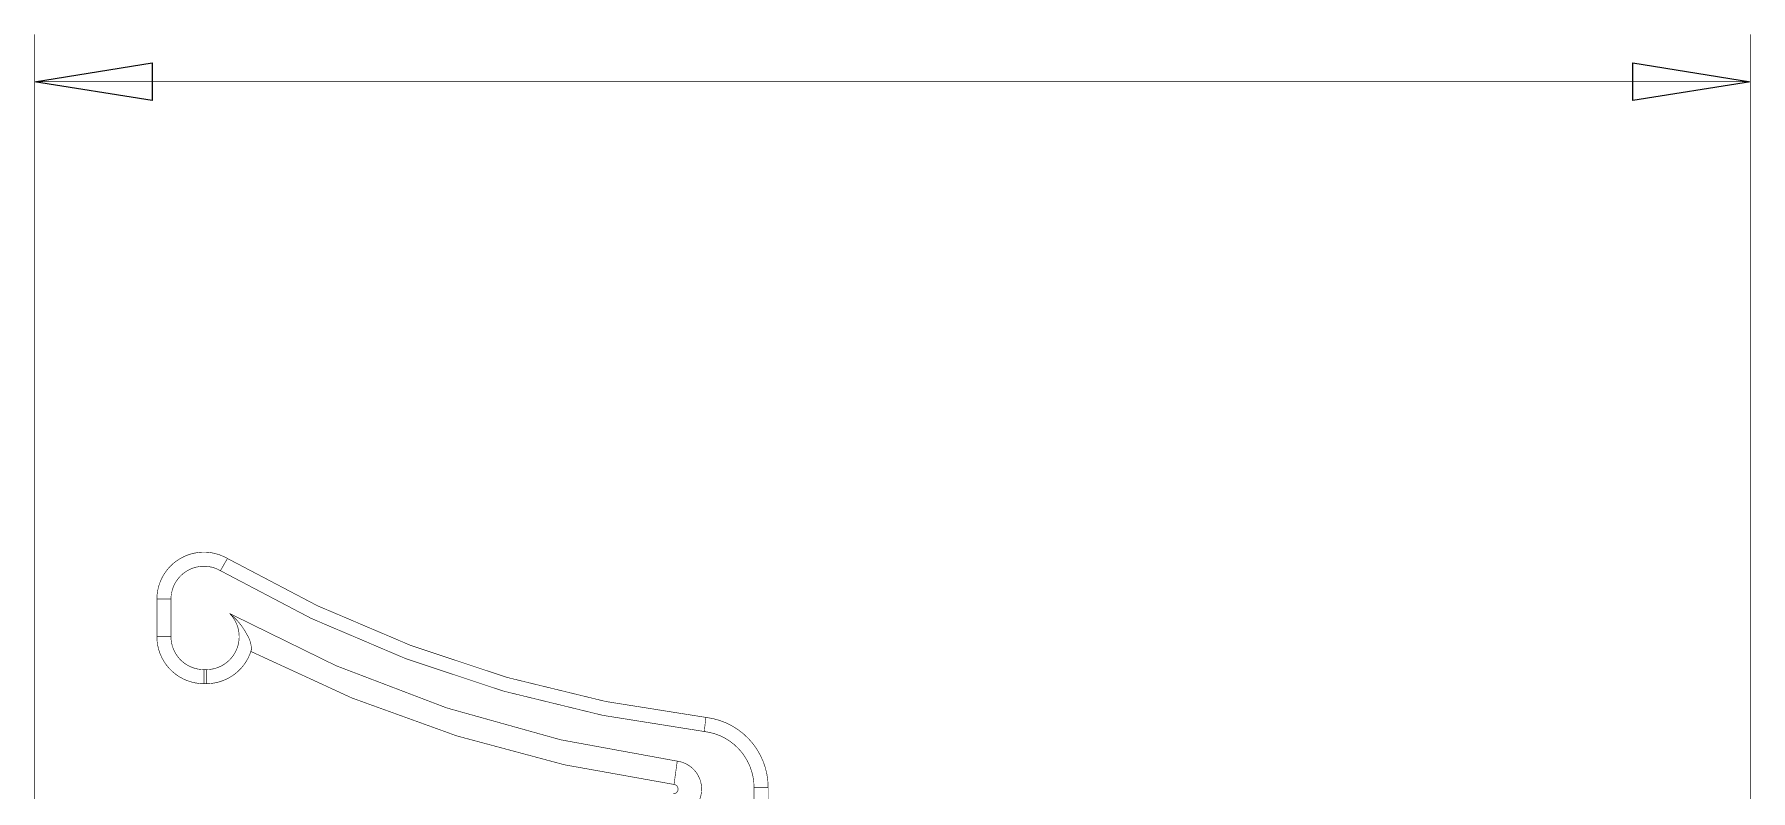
# Model space of a CAD drawing. Header units: inches. Extents: x 0 to 35.2, y -0.7 to 15.9.
# Drawn here: x 31.114 to 32.551, y 5.701 to 6.334 of the extents above; entities that cross this region are included whole.
import ezdxf

# ---------------------------------------------------------------- set-up
doc = ezdxf.new("R2010")
doc.units = ezdxf.units.IN
doc.header["$MEASUREMENT"] = 0
doc.layers.add('Board Outline', color=216, linetype='Continuous')
doc.layers.add('Dimensions', color=6, linetype='Continuous')

msp = doc.modelspace()

# ---------------------------------------------------------------- linework, layer by layer
at = {"layer": 'Board Outline'}
for p, q in [((31.1139, 6.2943), (31.2124, 6.3101)), ((31.2124, 6.3101), (31.2124, 6.2786)), ((32.4521, 6.3101), (32.5505, 6.2943)), ((32.4521, 6.2786), (32.4521, 6.3101)), ((31.2124, 6.2786), (31.1139, 6.2943)), ((32.5505, 6.2943), (32.4521, 6.2786))]:
    msp.add_line(p, q, dxfattribs=at)
for points in [[(31.1139, 5.6702, 0.0005, 0.0005, 0), (31.1139, 6.3337, 0.0005, 0.0005, 0)], [(32.5505, 5.5507, 0.0005, 0.0005, 0), (32.5505, 6.3337, 0.0005, 0.0005, 0)], [(31.1139, 6.2943, 0.0005, 0.0005, 0), (32.5505, 6.2943, 0.0005, 0.0005, 0)]]:
    msp.add_lwpolyline(points, format="xyseb", dxfattribs=at)
for points in [[(31.1138, 6.3337, 0.00025, 0.00025, 1), (31.1141, 6.3337, 0.00025, 0.00025, 1)], [(32.5504, 6.3337, 0.00025, 0.00025, 1), (32.5506, 6.3337, 0.00025, 0.00025, 1)], [(31.1138, 6.2943, 0.00025, 0.00025, 1), (31.1141, 6.2943, 0.00025, 0.00025, 1)], [(32.5504, 6.2943, 0.00025, 0.00025, 1), (32.5506, 6.2943, 0.00025, 0.00025, 1)]]:
    msp.add_lwpolyline(points, format="xyseb", close=True, dxfattribs=at)
at = {"layer": 'Dimensions'}
for points in [[(31.2163, 5.8613, 0.0005, 0.0005, -0.577626), (31.2754, 5.8953, 0.0005, 0.0005, 0)], [(31.2695, 5.8851, 0.0005, 0.0005, 0), (31.2754, 5.8953, 0.0005, 0.0005, 0)], [(31.676, 5.7623, 0.0005, 0.0005, -0.1022), (31.2754, 5.8953, 0.0005, 0.0005, 0)], [(31.2281, 5.8613, 0.0005, 0.0005, -0.577626), (31.2695, 5.8851, 0.0005, 0.0005, 0)], [(31.6746, 5.7505, 0.0005, 0.0005, -0.1022), (31.2695, 5.8851, 0.0005, 0.0005, 0)], [(31.2163, 5.8613, 0.0005, 0.0005, 0), (31.2281, 5.8613, 0.0005, 0.0005, 0)], [(31.2163, 5.8299, 0.0005, 0.0005, 0), (31.2163, 5.8613, 0.0005, 0.0005, 0)], [(31.2281, 5.8299, 0.0005, 0.0005, 0), (31.2281, 5.8613, 0.0005, 0.0005, 0)], [(31.2773, 5.8492, 0.0005, 0.0005, -0.664748), (31.2577, 5.8023, 0.0005, 0.0005, 0)], [(31.2773, 5.8492, 0.0005, 0.0005, -0.108205), (31.2922, 5.8308, 0.0005, 0.0005, 0)], [(31.652, 5.7257, 0.0005, 0.0005, -0.09186), (31.2773, 5.8492, 0.0005, 0.0005, 0)], [(31.2163, 5.8299, 0.0005, 0.0005, 0), (31.2281, 5.8299, 0.0005, 0.0005, 0)], [(31.2557, 5.7905, 0.0005, 0.0005, -0.414214), (31.2163, 5.8299, 0.0005, 0.0005, 0)], [(31.2557, 5.8023, 0.0005, 0.0005, -0.414214), (31.2281, 5.8299, 0.0005, 0.0005, 0)], [(31.2922, 5.8308, 0.0005, 0.0005, -0.131127), (31.2955, 5.8191, 0.0005, 0.0005, 0)], [(31.2955, 5.8191, 0.0005, 0.0005, -0.335189), (31.2577, 5.7905, 0.0005, 0.0005, 0)], [(31.6493, 5.7062, 0.0005, 0.0005, -0.084831), (31.295, 5.8175, 0.0005, 0.0005, 0)], [(31.2557, 5.8023, 0.0005, 0.0005, 0), (31.2577, 5.8023, 0.0005, 0.0005, 0)], [(31.2557, 5.7905, 0.0005, 0.0005, 0), (31.2557, 5.8023, 0.0005, 0.0005, 0)], [(31.2577, 5.7905, 0.0005, 0.0005, 0), (31.2577, 5.8023, 0.0005, 0.0005, 0)], [(31.2557, 5.7905, 0.0005, 0.0005, 0), (31.2577, 5.7905, 0.0005, 0.0005, 0)], [(31.6746, 5.7505, 0.0005, 0.0005, 0), (31.676, 5.7623, 0.0005, 0.0005, 0)], [(31.6746, 5.7505, 0.0005, 0.0005, -0.380334), (31.7163, 5.7036, 0.0005, 0.0005, 0)], [(31.676, 5.7623, 0.0005, 0.0005, -0.380334), (31.7281, 5.7036, 0.0005, 0.0005, 0)], [(31.652, 5.7257, 0.0005, 0.0005, -0.934639), (31.6488, 5.6787, 0.0005, 0.0005, 0)], [(31.6493, 5.7062, 0.0005, 0.0005, 0), (31.652, 5.7257, 0.0005, 0.0005, 0)], [(31.6493, 5.7062, 0.0005, 0.0005, -0.934639), (31.6488, 5.6984, 0.0005, 0.0005, 0)], [(31.7163, 5.6787, 0.0005, 0.0005, 0), (31.7163, 5.7036, 0.0005, 0.0005, 0)], [(31.7163, 5.7036, 0.0005, 0.0005, 0), (31.7281, 5.7036, 0.0005, 0.0005, 0)], [(31.7281, 5.6787, 0.0005, 0.0005, 0), (31.7281, 5.7036, 0.0005, 0.0005, 0)]]:
    msp.add_lwpolyline(points, format="xyseb", dxfattribs=at)
for points in [[(31.2753, 5.8953, 0.00025, 0.00025, 1), (31.2755, 5.8953, 0.00025, 0.00025, 1)], [(31.2753, 5.8953, 0.00025, 0.00025, 1), (31.2755, 5.8953, 0.00025, 0.00025, 1)], [(31.2753, 5.8953, 0.00025, 0.00025, 1), (31.2755, 5.8953, 0.00025, 0.00025, 1)], [(31.2693, 5.8851, 0.00025, 0.00025, 1), (31.2696, 5.8851, 0.00025, 0.00025, 1)], [(31.2693, 5.8851, 0.00025, 0.00025, 1), (31.2696, 5.8851, 0.00025, 0.00025, 1)], [(31.2693, 5.8851, 0.00025, 0.00025, 1), (31.2696, 5.8851, 0.00025, 0.00025, 1)], [(31.2162, 5.8613, 0.00025, 0.00025, 1), (31.2164, 5.8613, 0.00025, 0.00025, 1)], [(31.2162, 5.8613, 0.00025, 0.00025, 1), (31.2164, 5.8613, 0.00025, 0.00025, 1)], [(31.2162, 5.8613, 0.00025, 0.00025, 1), (31.2164, 5.8613, 0.00025, 0.00025, 1)], [(31.228, 5.8613, 0.00025, 0.00025, 1), (31.2282, 5.8613, 0.00025, 0.00025, 1)], [(31.228, 5.8613, 0.00025, 0.00025, 1), (31.2282, 5.8613, 0.00025, 0.00025, 1)], [(31.228, 5.8613, 0.00025, 0.00025, 1), (31.2282, 5.8613, 0.00025, 0.00025, 1)], [(31.2772, 5.8492, 0.00025, 0.00025, 1), (31.2775, 5.8492, 0.00025, 0.00025, 1)], [(31.2772, 5.8492, 0.00025, 0.00025, 1), (31.2775, 5.8492, 0.00025, 0.00025, 1)], [(31.2772, 5.8492, 0.00025, 0.00025, 1), (31.2775, 5.8492, 0.00025, 0.00025, 1)], [(31.2162, 5.8299, 0.00025, 0.00025, 1), (31.2164, 5.8299, 0.00025, 0.00025, 1)], [(31.2162, 5.8299, 0.00025, 0.00025, 1), (31.2164, 5.8299, 0.00025, 0.00025, 1)], [(31.2162, 5.8299, 0.00025, 0.00025, 1), (31.2164, 5.8299, 0.00025, 0.00025, 1)], [(31.228, 5.8299, 0.00025, 0.00025, 1), (31.2282, 5.8299, 0.00025, 0.00025, 1)], [(31.228, 5.8299, 0.00025, 0.00025, 1), (31.2282, 5.8299, 0.00025, 0.00025, 1)], [(31.228, 5.8299, 0.00025, 0.00025, 1), (31.2282, 5.8299, 0.00025, 0.00025, 1)], [(31.2921, 5.8308, 0.00025, 0.00025, 1), (31.2923, 5.8308, 0.00025, 0.00025, 1)], [(31.2921, 5.8308, 0.00025, 0.00025, 1), (31.2923, 5.8308, 0.00025, 0.00025, 1)], [(31.2949, 5.8175, 0.00025, 0.00025, 1), (31.2952, 5.8175, 0.00025, 0.00025, 1)], [(31.2954, 5.8191, 0.00025, 0.00025, 1), (31.2957, 5.8191, 0.00025, 0.00025, 1)], [(31.2954, 5.8191, 0.00025, 0.00025, 1), (31.2957, 5.8191, 0.00025, 0.00025, 1)], [(31.2556, 5.8023, 0.00025, 0.00025, 1), (31.2558, 5.8023, 0.00025, 0.00025, 1)], [(31.2556, 5.8023, 0.00025, 0.00025, 1), (31.2558, 5.8023, 0.00025, 0.00025, 1)], [(31.2556, 5.8023, 0.00025, 0.00025, 1), (31.2558, 5.8023, 0.00025, 0.00025, 1)], [(31.2575, 5.8023, 0.00025, 0.00025, 1), (31.2578, 5.8023, 0.00025, 0.00025, 1)], [(31.2575, 5.8023, 0.00025, 0.00025, 1), (31.2578, 5.8023, 0.00025, 0.00025, 1)], [(31.2575, 5.8023, 0.00025, 0.00025, 1), (31.2578, 5.8023, 0.00025, 0.00025, 1)], [(31.2556, 5.7905, 0.00025, 0.00025, 1), (31.2558, 5.7905, 0.00025, 0.00025, 1)], [(31.2556, 5.7905, 0.00025, 0.00025, 1), (31.2558, 5.7905, 0.00025, 0.00025, 1)], [(31.2556, 5.7905, 0.00025, 0.00025, 1), (31.2558, 5.7905, 0.00025, 0.00025, 1)], [(31.2575, 5.7905, 0.00025, 0.00025, 1), (31.2578, 5.7905, 0.00025, 0.00025, 1)], [(31.2575, 5.7905, 0.00025, 0.00025, 1), (31.2578, 5.7905, 0.00025, 0.00025, 1)], [(31.2575, 5.7905, 0.00025, 0.00025, 1), (31.2578, 5.7905, 0.00025, 0.00025, 1)], [(31.6745, 5.7505, 0.00025, 0.00025, 1), (31.6747, 5.7505, 0.00025, 0.00025, 1)], [(31.6745, 5.7505, 0.00025, 0.00025, 1), (31.6747, 5.7505, 0.00025, 0.00025, 1)], [(31.6745, 5.7505, 0.00025, 0.00025, 1), (31.6747, 5.7505, 0.00025, 0.00025, 1)], [(31.6758, 5.7623, 0.00025, 0.00025, 1), (31.6761, 5.7623, 0.00025, 0.00025, 1)], [(31.6758, 5.7623, 0.00025, 0.00025, 1), (31.6761, 5.7623, 0.00025, 0.00025, 1)], [(31.6758, 5.7623, 0.00025, 0.00025, 1), (31.6761, 5.7623, 0.00025, 0.00025, 1)], [(31.6519, 5.7257, 0.00025, 0.00025, 1), (31.6521, 5.7257, 0.00025, 0.00025, 1)], [(31.6519, 5.7257, 0.00025, 0.00025, 1), (31.6521, 5.7257, 0.00025, 0.00025, 1)], [(31.6519, 5.7257, 0.00025, 0.00025, 1), (31.6521, 5.7257, 0.00025, 0.00025, 1)], [(31.6492, 5.7062, 0.00025, 0.00025, 1), (31.6495, 5.7062, 0.00025, 0.00025, 1)], [(31.6492, 5.7062, 0.00025, 0.00025, 1), (31.6495, 5.7062, 0.00025, 0.00025, 1)], [(31.6492, 5.7062, 0.00025, 0.00025, 1), (31.6495, 5.7062, 0.00025, 0.00025, 1)], [(31.7162, 5.7036, 0.00025, 0.00025, 1), (31.7164, 5.7036, 0.00025, 0.00025, 1)], [(31.7162, 5.7036, 0.00025, 0.00025, 1), (31.7164, 5.7036, 0.00025, 0.00025, 1)], [(31.7162, 5.7036, 0.00025, 0.00025, 1), (31.7164, 5.7036, 0.00025, 0.00025, 1)], [(31.728, 5.7036, 0.00025, 0.00025, 1), (31.7282, 5.7036, 0.00025, 0.00025, 1)], [(31.728, 5.7036, 0.00025, 0.00025, 1), (31.7282, 5.7036, 0.00025, 0.00025, 1)], [(31.728, 5.7036, 0.00025, 0.00025, 1), (31.7282, 5.7036, 0.00025, 0.00025, 1)]]:
    msp.add_lwpolyline(points, format="xyseb", close=True, dxfattribs=at)

doc.saveas('drawing.dxf')
